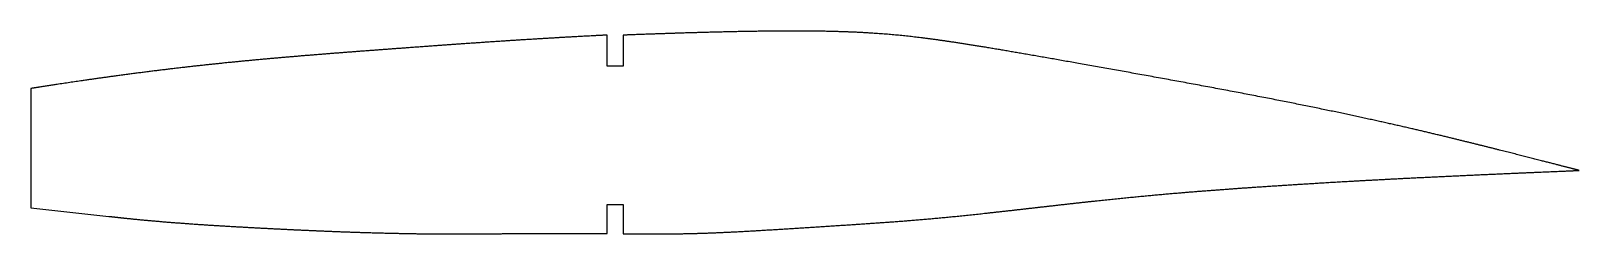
# Model space of a CAD drawing. Header units: millimetres. Extents: x -225 to 225, y -29 to 29.
import ezdxf

# ---------------------------------------------------------------- set-up
doc = ezdxf.new("R2010")
doc.units = ezdxf.units.MM
doc.layers.add('PERIMETER', color=5, linetype='CONTINUOUS')

msp = doc.modelspace()

# ---------------------------------------------------------------- linework, layer by layer
at = {"layer": 'PERIMETER'}
for p, q in [((-57.38, 19.18), (-57.38, 28.2)), ((-52.73, 28.18), (-52.73, 19.18)), ((-52.73, 19.18), (-57.38, 19.18)), ((-224.65, 12.75), (-224.65, -21.82)), ((-224.65, -21.82), (-202.04, -24.27)), ((-57.38, -29.24), (-57.38, -20.82)), ((-57.38, -20.82), (-52.73, -20.82)), ((-52.73, -20.82), (-52.73, -29.32))]:
    msp.add_line(p, q, dxfattribs=at)
for points in [[(-57.38, 28.2), (-60.17, 28.06), (-65.66, 27.77), (-73.58, 27.33), (-83.58, 26.72), (-95.25, 25.95), (-106.27, 25.17), (-116.84, 24.4), (-127.14, 23.64), (-137.34, 22.87), (-147.56, 22.05), (-157.89, 21.16), (-168.4, 20.15), (-179.13, 19), (-190.11, 17.69), (-201.35, 16.21), (-210.55, 14.91), (-217.55, 13.85), (-222.28, 13.12), (-224.65, 12.75)], [(224.65, -10.98), (223.19, -10.6), (220.23, -9.84), (215.68, -8.66), (209.41, -7.06), (201.19, -4.98), (192.54, -2.83), (183.34, -0.59), (173.39, 1.74), (162.5, 4.17), (150.53, 6.7), (137.48, 9.32), (123.48, 12.01), (108.93, 14.7), (94.35, 17.33), (80.27, 19.84), (67.17, 22.15), (55.35, 24.18), (44.88, 25.9), (35.43, 27.27), (26.43, 28.29), (17.25, 28.97), (7.34, 29.33), (-3.54, 29.42), (-15.3, 29.3), (-27.66, 29.03), (-37.74, 28.72), (-45.27, 28.46), (-50.25, 28.28), (-52.73, 28.18)], [(-202.04, -24.27), (-201.2, -24.37), (-199.52, -24.56), (-196.94, -24.84), (-193.39, -25.2), (-188.78, -25.62), (-184.01, -26.01), (-179.1, -26.38), (-174.1, -26.72), (-169.07, -27.03), (-164.08, -27.32), (-159.19, -27.58), (-154.44, -27.83), (-149.8, -28.06), (-145.23, -28.28), (-140.62, -28.48), (-135.9, -28.67), (-131, -28.85), (-125.96, -29), (-120.87, -29.13), (-115.88, -29.24), (-111.12, -29.32), (-106.68, -29.36), (-102.56, -29.38), (-98.61, -29.37), (-94.61, -29.34), (-90.36, -29.3), (-85.69, -29.27), (-80.56, -29.24), (-75.03, -29.22), (-69.23, -29.21), (-64.49, -29.22), (-60.93, -29.23), (-58.57, -29.23), (-57.38, -29.24)]]:
    msp.add_open_spline(points, degree=5, dxfattribs=at)
msp.add_open_spline([(-52.73, -29.32), (-52.44, -29.32), (-51.08, -29.33), (-48.7, -29.34), (-45.37, -29.36), (-41.2, -29.36), (-36.51, -29.32), (-31.82, -29.22), (-26.93, -29.06), (-21.66, -28.82), (-15.93, -28.52), (-9.78, -28.15), (-3.35, -27.75), (3.2, -27.34), (9.67, -26.92), (15.97, -26.51), (22.08, -26.1), (28.09, -25.66), (34.14, -25.17), (40.37, -24.61), (46.91, -23.96), (53.79, -23.22), (60.99, -22.42), (68.43, -21.57), (75.98, -20.71), (83.51, -19.88), (90.9, -19.1), (98.05, -18.4), (104.9, -17.77), (111.43, -17.23), (117.67, -16.74), (123.66, -16.3), (129.48, -15.89), (135.24, -15.5), (141.06, -15.13), (147.06, -14.75), (153.37, -14.37), (160.11, -13.99), (167.37, -13.6), (175.23, -13.19), (183.71, -12.78), (192.87, -12.35), (202.71, -11.91), (211.14, -11.55), (217.77, -11.27), (222.33, -11.08), (224.65, -10.98)], degree=5, knots=[0.4102953, 0.4102953, 0.4102953, 0.4102953, 0.4102953, 0.4102953, 0.4142857, 0.4285714, 0.4428571, 0.4571429, 0.4714286, 0.4857143, 0.5, 0.5142857, 0.5285714, 0.5428571, 0.5571429, 0.5714286, 0.5857143, 0.6, 0.6142857, 0.6285714, 0.6428571, 0.6571429, 0.6714286, 0.6857143, 0.7, 0.7142857, 0.7285714, 0.7428571, 0.7571429, 0.7714286, 0.7857143, 0.8, 0.8142857, 0.8285714, 0.8428571, 0.8571429, 0.8714286, 0.8857143, 0.9, 0.9142857, 0.9285714, 0.9428571, 0.9571429, 0.9714286, 0.9857143, 1, 1, 1, 1, 1, 1], dxfattribs=at)

doc.saveas('drawing.dxf')
